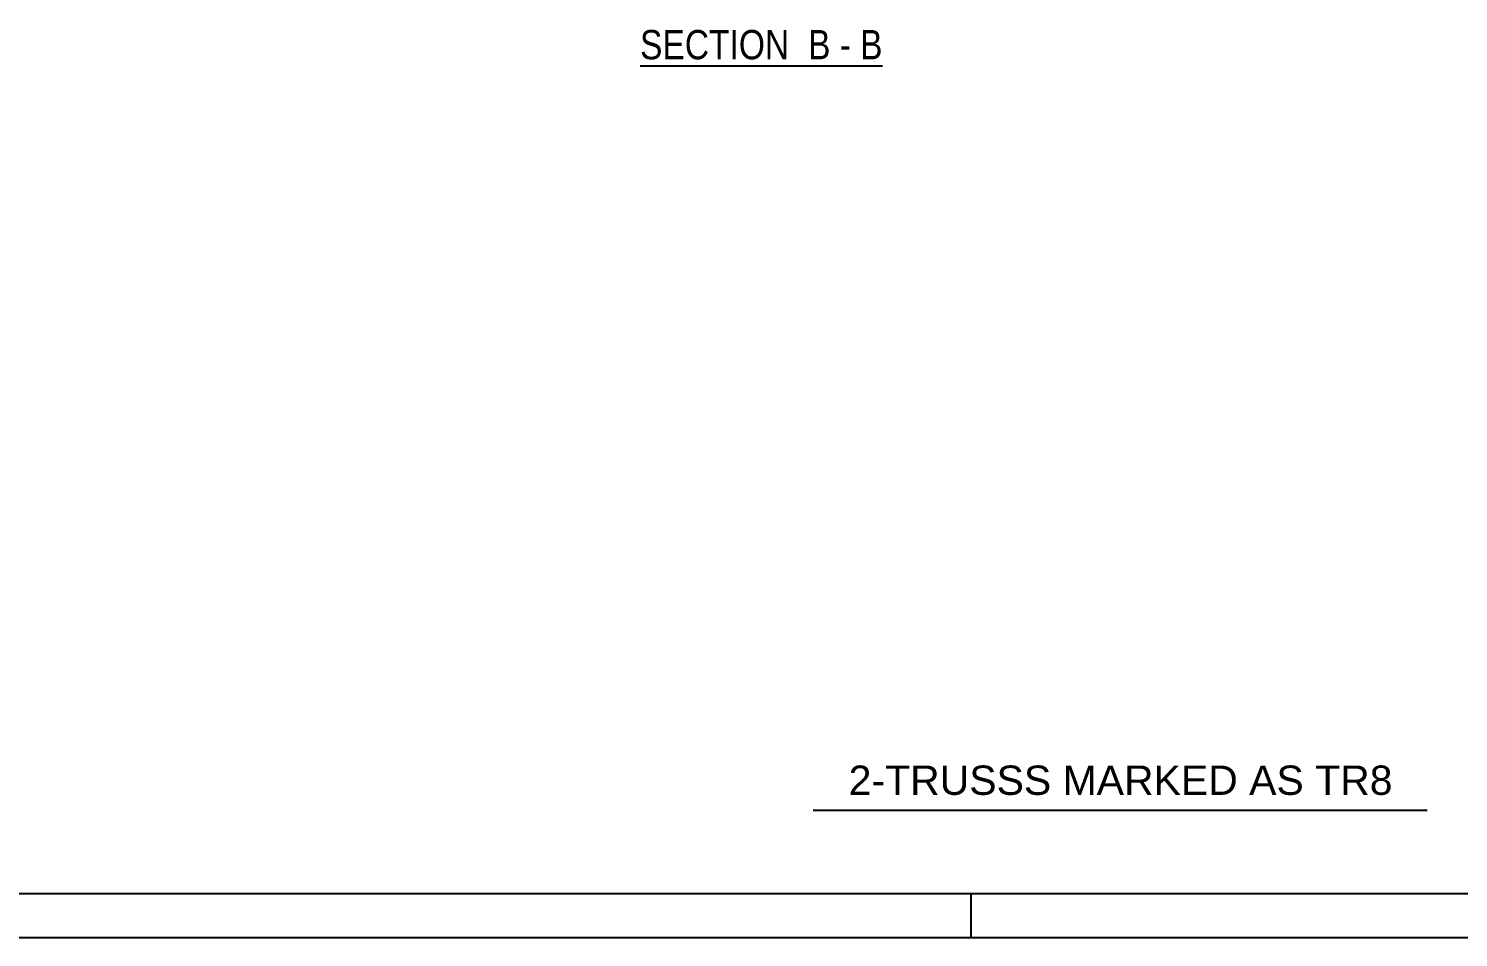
# Model space of a CAD drawing. Header units: millimetres. Extents: x 0 to 841, y 0 to 594.
# Drawn here: x 313.5 to 476.6, y 0 to 103.6 of the extents above; entities that cross this region are included whole.
import ezdxf

# ---------------------------------------------------------------- set-up
doc = ezdxf.new("R2010")
doc.units = ezdxf.units.MM
doc.styles.add('Arial', font='ARIAL.TTF', dxfattribs={"height": 0.2})
doc.styles.add('Arial Narrow', font='ARIALN.TTF', dxfattribs={"height": 0.2})

# ---------------------------------------------------------------- blocks, each defined once
blk = doc.blocks.new('Unknown-389627663-1162')
at = {"color": 5, "linetype": 'Continuous'}
for p, q in [((5, 5), (836, 5)), ((421, 0), (421, 5)), ((0, 0), (841, 0))]:
    blk.add_line(p, q, dxfattribs=at)
blk = doc.blocks.new('Unknown-389627663-30405')
at = {"color": 7, "linetype": 'Continuous'}
blk.add_line((403, 14.5), (473, 14.5), dxfattribs=at)
at = {"color": 7, "style": 'Arial'}
blk.add_text('2-TRUSSS MARKED AS TR8', height=3.3428, dxfattribs=at).set_placement((407.04, 16.25))
blk = doc.blocks.new('Unknown-389627663-14 - 10248')
at = {"color": 6, "linetype": 'Continuous'}
blk.add_line((383.25, 99.36), (410.9, 99.36), dxfattribs=at)
at = {"color": 0, "linetype": 'Continuous'}
for points in [[(401.36, 100.11), (401.36, 103.61), (383.25, 103.61), (383.25, 100.11)], [(404.97, 100.11), (404.97, 103.61), (402.41, 103.61), (402.41, 100.11)], [(407.29, 100.11), (407.29, 103.61), (406.02, 103.61), (406.02, 100.11)], [(410.9, 100.11), (410.9, 103.61), (408.34, 103.61), (408.34, 100.11)]]:
    blk.add_wipeout(points, dxfattribs=at)
at = {"color": 7, "linetype": 'Continuous', "style": 'Arial Narrow'}
for s, p in [('SECTION ', (383.25, 100.11)), ('B', (402.41, 100.11)), ('B', (408.34, 100.11)), ('-', (406.02, 100.11))]:
    blk.add_text(s, height=3.34, dxfattribs=at).set_placement(p)

msp = doc.modelspace()

# ---------------------------------------------------------------- block references
for name in ['Unknown-389627663-1162', 'Unknown-389627663-30405']:
    msp.add_blockref(name, (0, 0))

# ---------------------------------------------------------------- next in the draw order: block references
msp.add_blockref('Unknown-389627663-14 - 10248', (0, 0))

doc.saveas('drawing.dxf')
